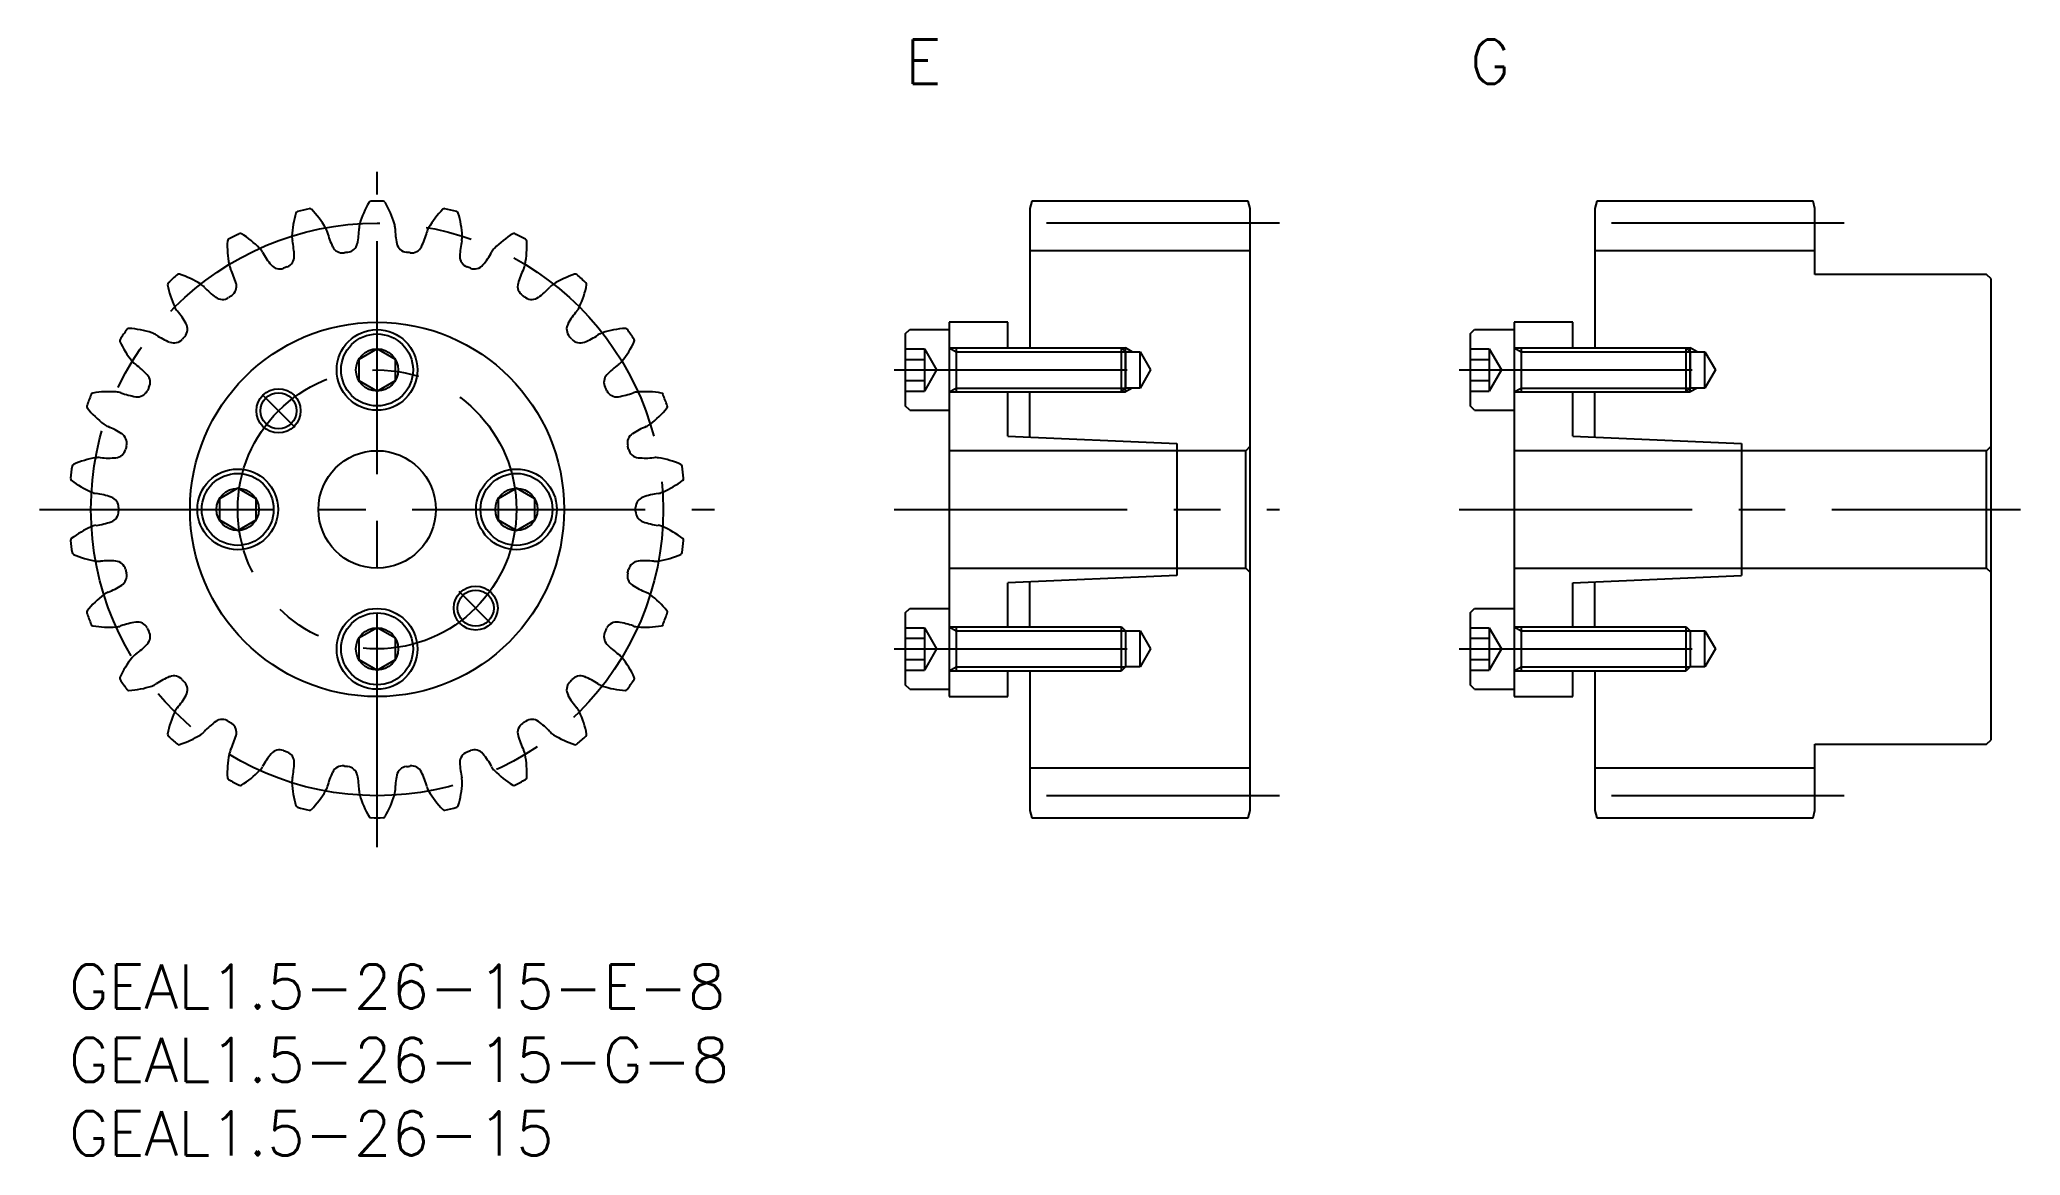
# Model space of a CAD drawing. Extents: x -2 to 133, y -13 to 63.
import ezdxf

# ---------------------------------------------------------------- set-up
doc = ezdxf.new("R2010")
doc.units = 0
doc.header["$LTSCALE"] = 0.5
doc.linetypes.add('CENTER', pattern=[50.8, 31.75, -6.35, 6.35, -6.35])
for name, color, linetype in [('MSM_CENTER', 1, 'CENTER'), ('MSM_CONTINUOUS', 7, 'CONTINUOUS'), ('MSM_NARROW', 5, 'CONTINUOUS'), ('MSM_PART_NUMBER', 7, 'CONTINUOUS')]:
    doc.layers.add(name, color=color, linetype=linetype)
doc.styles.get("Standard").update_dxf_attribs({"font": 'txt.shx', "height": 1, "bigfont": 'bigfont.shx'})

# ---------------------------------------------------------------- blocks, each defined once
blk = doc.blocks.new('*U3')
at = {"layer": 'MSM_PART_NUMBER'}
blk.add_text('GEAL1.5-26-15-G-8', height=3, dxfattribs=at).set_placement((0, -8))
blk = doc.blocks.new('*U4')
at = {"layer": 'MSM_PART_NUMBER'}
blk.add_text('GEAL1.5-26-15-E-8', height=3, dxfattribs=at).set_placement((0, -3))
blk = doc.blocks.new('*U5')
at = {"layer": 'MSM_PART_NUMBER'}
blk.add_text('GEAL1.5-26-15', height=3, dxfattribs=at).set_placement((0, -13))
blk = doc.blocks.new('*U6')
at = {"layer": 'MSM_PART_NUMBER'}
blk.add_text('E', height=3, dxfattribs=at).set_placement((57, 60))
blk = doc.blocks.new('*U7')
at = {"layer": 'MSM_PART_NUMBER'}
blk.add_text('G', height=3, dxfattribs=at).set_placement((95.5, 60))

msp = doc.modelspace()

# ---------------------------------------------------------------- linework, layer by layer
at = {"layer": 'MSM_CENTER'}
for p, q in [((21, 8), (21, 54)), ((82.5, 50.5), (63.5, 50.5)), ((121, 50.5), (102, 50.5)), ((56.25, 40.5), (74.12, 40.5)), ((94.75, 40.5), (112.62, 40.5)), ((13.17, 38.83), (15.4, 36.6)), ((-2, 31), (44, 31)), ((56.25, 31), (82.5, 31)), ((94.75, 31), (133, 31)), ((28.83, 23.17), (26.6, 25.4)), ((56.25, 21.5), (74.12, 21.5)), ((94.75, 21.5), (112.62, 21.5)), ((82.5, 11.5), (63.5, 11.5)), ((121, 11.5), (102, 11.5))]:
    msp.add_line(p, q, dxfattribs=at)
for radius in [19.5, 9.5]:
    msp.add_circle((21, 31), radius, dxfattribs=at)
at = {"layer": 'MSM_CONTINUOUS'}
for p, q in [((65.63, 52), (65.5, 51.5)), ((65.5, 51.5), (65.5, 42)), ((80.37, 52), (65.63, 52)), ((80.5, 51.5), (80.37, 52)), ((80.5, 10.5), (80.5, 51.5)), ((104.13, 52), (104, 51.5)), ((104, 51.5), (104, 42)), ((118.87, 52), (104.13, 52)), ((119, 51.5), (118.87, 52)), ((119, 47), (119, 51.5)), ((80.5, 48.62), (65.5, 48.62)), ((119, 48.62), (104, 48.62)), ((130.7, 47), (119, 47)), ((131, 46.7), (130.7, 47)), ((131, 15.3), (131, 46.7)), ((57, 42.95), (57.3, 43.25)), ((57.3, 43.25), (60, 43.25)), ((64, 43.75), (60, 43.75)), ((60, 43.75), (60, 18.25)), ((64, 42), (64, 43.75)), ((95.5, 42.95), (95.8, 43.25)), ((95.8, 43.25), (98.5, 43.25)), ((102.5, 43.75), (98.5, 43.75)), ((98.5, 43.75), (98.5, 18.25)), ((102.5, 42), (102.5, 43.75)), ((21, 41.94), (19.75, 41.22)), ((22.25, 41.22), (21, 41.94)), ((57, 42.95), (57, 38.05)), ((57, 41.94), (58.3, 41.94)), ((58.3, 41.94), (58.3, 39.06)), ((58.3, 41.94), (59.13, 40.5)), ((60, 42), (71.73, 42)), ((60.47, 42), (60.47, 39)), ((71.73, 39), (71.73, 42)), ((71.73, 42), (72, 41.73)), ((95.5, 42.95), (95.5, 38.05)), ((95.5, 41.94), (96.8, 41.94)), ((96.8, 41.94), (96.8, 39.06)), ((96.8, 41.94), (97.63, 40.5)), ((98.5, 42), (110.23, 42)), ((98.97, 42), (98.97, 39)), ((110.23, 39), (110.23, 42)), ((110.23, 42), (110.5, 41.73)), ((19.75, 41.22), (19.75, 39.78)), ((22.25, 39.78), (22.25, 41.22)), ((57, 41.22), (58.3, 41.22)), ((72, 41.73), (73, 41.73)), ((72, 41.73), (72, 39.27)), ((73, 39.27), (73, 41.73)), ((73, 41.73), (73.71, 40.5)), ((95.5, 41.22), (96.8, 41.22)), ((110.5, 41.73), (111.5, 41.73)), ((110.5, 41.73), (110.5, 39.27)), ((111.5, 39.27), (111.5, 41.73)), ((111.5, 41.73), (112.21, 40.5)), ((19.75, 39.78), (21, 39.06)), ((21, 39.06), (22.25, 39.78)), ((57, 39.78), (58.3, 39.78)), ((59.13, 40.5), (58.3, 39.06)), ((72, 39.27), (71.73, 39)), ((73, 39.27), (72, 39.27)), ((73.71, 40.5), (73, 39.27)), ((95.5, 39.78), (96.8, 39.78)), ((97.63, 40.5), (96.8, 39.06)), ((110.5, 39.27), (110.23, 39)), ((111.5, 39.27), (110.5, 39.27)), ((112.21, 40.5), (111.5, 39.27)), ((57, 39.06), (58.3, 39.06)), ((57.3, 37.75), (57, 38.05)), ((60, 39), (71.73, 39)), ((64, 36), (64, 39)), ((65.5, 35.93), (65.5, 39)), ((95.5, 39.06), (96.8, 39.06)), ((95.8, 37.75), (95.5, 38.05)), ((98.5, 39), (110.23, 39)), ((102.5, 36), (102.5, 39)), ((104, 35.93), (104, 39)), ((57.3, 37.75), (60, 37.75)), ((95.8, 37.75), (98.5, 37.75)), ((64, 36), (75.5, 35.5)), ((75.5, 35.5), (75.5, 26.5)), ((80.5, 35.3), (80.2, 35)), ((102.5, 36), (114, 35.5)), ((114, 35.5), (114, 26.5)), ((131, 35.3), (130.7, 35)), ((80.2, 35), (60, 35)), ((80.2, 27), (80.2, 35)), ((130.7, 35), (98.5, 35)), ((130.7, 27), (130.7, 35)), ((11.5, 32.44), (10.25, 31.72)), ((12.75, 31.72), (11.5, 32.44)), ((30.5, 32.44), (29.25, 31.72)), ((31.75, 31.72), (30.5, 32.44)), ((10.25, 31.72), (10.25, 30.28)), ((12.75, 30.28), (12.75, 31.72)), ((29.25, 31.72), (29.25, 30.28)), ((31.75, 30.28), (31.75, 31.72)), ((10.25, 30.28), (11.5, 29.56)), ((11.5, 29.56), (12.75, 30.28)), ((29.25, 30.28), (30.5, 29.56)), ((30.5, 29.56), (31.75, 30.28)), ((60, 27), (80.2, 27)), ((75.5, 26.5), (64, 26)), ((64, 23), (64, 26)), ((65.5, 23), (65.5, 26.07)), ((80.2, 27), (80.5, 26.7)), ((98.5, 27), (130.7, 27)), ((102.5, 26), (114, 26.5)), ((102.5, 23), (102.5, 26)), ((104, 23), (104, 26.07)), ((130.7, 27), (131, 26.7)), ((57, 23.95), (57.3, 24.25)), ((57, 23.95), (57, 19.05)), ((57.3, 24.25), (60, 24.25)), ((60, 23), (71.73, 23)), ((60.47, 23), (60.47, 20)), ((71.73, 20), (71.73, 23)), ((71.73, 23), (72, 22.73)), ((95.5, 23.95), (95.8, 24.25)), ((95.5, 23.95), (95.5, 19.05)), ((95.8, 24.25), (98.5, 24.25)), ((98.5, 23), (110.23, 23)), ((98.97, 23), (98.97, 20)), ((110.23, 20), (110.23, 23)), ((110.23, 23), (110.5, 22.73)), ((21, 22.94), (19.75, 22.22)), ((19.75, 22.22), (19.75, 20.78)), ((22.25, 22.22), (21, 22.94)), ((22.25, 20.78), (22.25, 22.22)), ((57, 22.94), (58.3, 22.94)), ((57, 22.22), (58.3, 22.22)), ((58.3, 22.94), (58.3, 20.06)), ((58.3, 22.94), (59.13, 21.5)), ((72, 22.73), (73, 22.73)), ((72, 22.73), (72, 20.27)), ((73, 20.27), (73, 22.73)), ((73, 22.73), (73.71, 21.5)), ((95.5, 22.94), (96.8, 22.94)), ((95.5, 22.22), (96.8, 22.22)), ((96.8, 22.94), (96.8, 20.06)), ((96.8, 22.94), (97.63, 21.5)), ((110.5, 22.73), (111.5, 22.73)), ((110.5, 22.73), (110.5, 20.27)), ((111.5, 20.27), (111.5, 22.73)), ((111.5, 22.73), (112.21, 21.5)), ((19.75, 20.78), (21, 20.06)), ((21, 20.06), (22.25, 20.78)), ((57, 20.78), (58.3, 20.78)), ((59.13, 21.5), (58.3, 20.06)), ((72, 20.27), (71.73, 20)), ((73, 20.27), (72, 20.27)), ((73.71, 21.5), (73, 20.27)), ((95.5, 20.78), (96.8, 20.78)), ((97.63, 21.5), (96.8, 20.06)), ((110.5, 20.27), (110.23, 20)), ((111.5, 20.27), (110.5, 20.27)), ((112.21, 21.5), (111.5, 20.27)), ((57, 20.06), (58.3, 20.06)), ((57.3, 18.75), (57, 19.05)), ((60, 20), (71.73, 20)), ((64, 18.25), (64, 20)), ((65.5, 20), (65.5, 10.5)), ((95.5, 20.06), (96.8, 20.06)), ((95.8, 18.75), (95.5, 19.05)), ((98.5, 20), (110.23, 20)), ((102.5, 18.25), (102.5, 20)), ((104, 20), (104, 10.5)), ((57.3, 18.75), (60, 18.75)), ((60, 18.25), (64, 18.25)), ((95.8, 18.75), (98.5, 18.75)), ((98.5, 18.25), (102.5, 18.25)), ((119, 10.5), (119, 15)), ((119, 15), (130.7, 15)), ((130.7, 15), (131, 15.3)), ((80.5, 13.37), (65.5, 13.37)), ((119, 13.37), (104, 13.37)), ((65.5, 10.5), (65.63, 10)), ((65.63, 10), (80.37, 10)), ((80.37, 10), (80.5, 10.5)), ((104, 10.5), (104.13, 10)), ((104.13, 10), (118.87, 10)), ((118.87, 10), (119, 10.5))]:
    msp.add_line(p, q, dxfattribs=at)
for centre, radius in [((21, 31), 12.75), ((21, 40.5), 2.75), ((21, 40.5), 2.45), ((21, 40.5), 1.44), ((14.28, 37.72), 1.23), ((21, 31), 4), ((11.5, 31), 2.75), ((11.5, 31), 2.45), ((11.5, 31), 1.44), ((30.5, 31), 2.75), ((30.5, 31), 2.45), ((30.5, 31), 1.44), ((27.72, 24.28), 1.23), ((21, 21.5), 2.75), ((21, 21.5), 2.45), ((21, 21.5), 1.44)]:
    msp.add_circle(centre, radius, dxfattribs=at)
for centre, radius, start, end in [((21, 31), 21, 102.7129, 104.9794), ((16.41, 51.34), 0.15, 44.4395, 102.7129), ((11.88, 46.89), 6.5, 30.3846, 44.4395), ((26.05, 48.61), 6.5, 149.4066, 163.4615), ((20.59, 51.85), 0.15, 91.1333, 149.4066), ((21, 31), 21, 88.8667, 91.1333), ((21.41, 51.85), 0.15, 30.5934, 88.8666), ((15.95, 48.61), 6.5, 16.5385, 30.5934), ((30.12, 46.89), 6.5, 135.5605, 149.6154), ((25.59, 51.34), 0.15, 77.2871, 135.5605), ((21, 31), 21, 75.0206, 77.2871), ((21.69, 49.31), 6.5, 163.2528, 177.3077), ((15.61, 51.14), 0.15, 104.9794, 163.2528), ((16.43, 49.56), 1.23, 15.2378, 30.3846), ((14, 50.29), 5.78, 348.1493, 358.5678), ((21, 50.11), 1.23, 163.4615, 178.6083), ((21, 50.11), 1.23, 1.3917, 16.5385), ((28, 50.29), 5.78, 181.4322, 191.8507), ((25.57, 49.56), 1.23, 149.6154, 164.7622), ((26.39, 51.14), 0.15, 16.7472, 75.0204), ((20.31, 49.31), 6.5, 2.6923, 16.7472), ((17.29, 48.95), 6.5, 177.0989, 191.1538), ((10.95, 49.27), 0.15, 118.8256, 177.0989), ((21, 31), 21, 116.559, 118.8256), ((11.68, 49.65), 0.15, 58.2857, 116.5589), ((8.34, 44.25), 6.5, 44.2308, 58.2857), ((12.12, 47.93), 1.23, 29.084, 44.2308), ((16.43, 49.56), 1.23, 177.3077, 192.4545), ((9.58, 48.05), 5.78, 1.9954, 12.4139), ((23.18, 51.4), 5.78, 195.2784, 205.6969), ((18.65, 49.22), 0.75, 205.6969, 277.3365), ((18.92, 49.26), 0.75, 276.5097, 348.1493), ((23.08, 49.26), 0.75, 191.8507, 263.4903), ((23.35, 49.22), 0.75, 262.6635, 334.3031), ((18.82, 51.4), 5.78, 334.3031, 344.7216), ((32.42, 48.05), 5.78, 167.5861, 178.0046), ((25.57, 49.56), 1.23, 347.5455, 2.6923), ((29.88, 47.93), 1.23, 135.7692, 150.916), ((33.66, 44.25), 6.5, 121.7143, 135.7692), ((30.32, 49.65), 0.15, 63.441, 121.7143), ((21, 31), 21, 61.1744, 63.441), ((24.71, 48.95), 6.5, 348.8462, 2.9011), ((31.05, 49.27), 0.15, 2.9011, 61.1742), ((12.12, 47.93), 1.23, 191.1538, 206.3006), ((5.83, 44.82), 5.78, 15.8416, 26.2601), ((18.24, 51.33), 5.78, 209.1245, 219.543), ((14.36, 48.13), 0.75, 219.543, 291.1827), ((21, 31), 17.63, 110.3558, 111.1826), ((14.61, 48.23), 0.75, 290.3558, 1.9954), ((21, 31), 17.62, 96.5097, 97.3365), ((21, 31), 17.63, 82.6635, 83.4903), ((27.39, 48.23), 0.75, 178.0046, 249.6442), ((21, 31), 17.63, 68.8174, 69.6442), ((27.64, 48.13), 0.75, 248.8174, 320.457), ((23.76, 51.33), 5.78, 320.457, 330.8755), ((36.17, 44.82), 5.78, 153.7399, 164.1584), ((29.88, 47.93), 1.23, 333.6994, 348.8461), ((6.87, 46.33), 0.15, 132.6718, 190.9451), ((13.1, 47.54), 6.5, 190.9451, 205), ((21, 31), 21, 130.4052, 132.6718), ((7.49, 46.88), 0.15, 72.1318, 130.405), ((5.54, 40.83), 6.5, 58.0769, 72.1318), ((8.32, 45.31), 1.23, 42.9302, 58.0769), ((13.45, 50.08), 5.78, 222.9707, 233.3892), ((10.67, 46.2), 0.75, 304.202, 15.8416), ((31.33, 46.2), 0.75, 164.1584, 235.798), ((28.55, 50.08), 5.78, 306.6108, 317.0293), ((33.68, 45.31), 1.23, 121.9231, 137.0698), ((36.46, 40.83), 6.5, 107.8682, 121.9231), ((34.51, 46.88), 0.15, 49.5948, 107.8682), ((21, 31), 21, 47.3282, 49.5948), ((28.9, 47.54), 6.5, 335, 349.0549), ((35.13, 46.33), 0.15, 349.0549, 47.3281), ((8.32, 45.31), 1.23, 205, 220.1468), ((10.45, 46.05), 0.75, 233.3892, 305.0288), ((21, 31), 17.62, 124.202, 125.0288), ((21, 31), 17.62, 54.9712, 55.798), ((31.55, 46.05), 0.75, 234.9712, 306.6108), ((33.68, 45.31), 1.23, 319.8532, 335), ((21, 31), 21, 144.2513, 146.5179), ((4.08, 43.18), 0.15, 85.978, 144.2512), ((3.63, 36.85), 6.5, 71.9231, 85.978), ((2.97, 40.79), 5.78, 29.6877, 40.1062), ((7.33, 43.28), 0.75, 318.0481, 29.6878), ((34.67, 43.28), 0.75, 150.3123, 221.9519), ((39.03, 40.79), 5.78, 139.8938, 150.3123), ((38.37, 36.85), 6.5, 94.022, 108.0769), ((37.92, 43.18), 0.15, 35.7487, 94.022), ((21, 31), 21, 33.4821, 35.7487), ((3.61, 42.5), 0.15, 146.5179, 204.7912), ((9.37, 45.17), 6.5, 204.7912, 218.8462), ((5.27, 41.86), 1.23, 56.7763, 71.9231), ((9.1, 47.72), 5.78, 236.8168, 247.2353), ((7.16, 43.09), 0.75, 247.2353, 318.875), ((21, 31), 17.62, 138.0481, 138.875), ((21, 31), 17.62, 41.125, 41.9519), ((34.84, 43.09), 0.75, 221.125, 292.7647), ((32.9, 47.72), 5.78, 292.7647, 303.1832), ((36.73, 41.86), 1.23, 108.0769, 123.2237), ((32.63, 45.17), 6.5, 321.1538, 335.2088), ((38.39, 42.5), 0.15, 335.2088, 33.4821), ((5.27, 41.86), 1.23, 218.8462, 233.9929), ((1.15, 36.19), 5.78, 43.5339, 53.9524), ((40.85, 36.19), 5.78, 126.0476, 136.4661), ((36.73, 41.86), 1.23, 306.0071, 321.1538), ((4.79, 39.66), 0.75, 331.8943, 43.5339), ((21, 31), 17.62, 151.8943, 152.7211), ((37.21, 39.66), 0.75, 136.4661, 208.1057), ((21, 31), 17.63, 27.2789, 28.1057), ((1.36, 38.01), 0.15, 160.3641, 218.6374), ((21, 31), 21, 158.0975, 160.3641), ((6.32, 41.97), 6.5, 218.6374, 232.6923), ((1.65, 38.78), 0.15, 99.8241, 158.0973), ((2.74, 32.52), 6.5, 85.7692, 99.8241), ((3.13, 37.78), 1.23, 70.6225, 85.7692), ((5.45, 44.39), 5.78, 250.663, 261.0815), ((4.67, 39.42), 0.75, 261.0815, 332.7211), ((37.33, 39.42), 0.75, 207.2789, 278.9185), ((36.55, 44.39), 5.78, 278.9185, 289.337), ((38.87, 37.78), 1.23, 94.2308, 109.3775), ((39.26, 32.52), 6.5, 80.1759, 94.2308), ((35.68, 41.97), 6.5, 307.3077, 321.3626), ((40.35, 38.78), 0.15, 21.9025, 80.1759), ((21, 31), 21, 19.6359, 21.9025), ((40.64, 38.01), 0.15, 321.3626, 19.6359), ((3.13, 37.78), 1.23, 232.6923, 247.8391), ((0.48, 31.29), 5.78, 57.38, 67.7985), ((41.52, 31.29), 5.78, 112.2015, 122.62), ((38.87, 37.78), 1.23, 292.1609, 307.3077), ((3.19, 35.53), 0.75, 345.7405, 57.38), ((21, 31), 17.62, 165.7404, 166.5673), ((38.81, 35.53), 0.75, 122.6199, 194.2596), ((21, 31), 17.62, 13.4327, 14.2596), ((21, 31), 21, 171.9436, 174.2102), ((0.36, 33.92), 0.15, 113.6703, 171.9435), ((2.91, 28.11), 6.5, 99.6154, 113.6703), ((2.02, 33.3), 1.23, 84.4686, 99.6154), ((2.7, 40.28), 5.78, 264.5091, 274.9276), ((3.13, 35.27), 0.75, 274.9276, 346.5673), ((38.87, 35.27), 0.75, 193.4327, 265.0723), ((39.3, 40.28), 5.78, 265.0724, 275.4909), ((39.98, 33.3), 1.23, 80.3846, 95.5314), ((39.09, 28.11), 6.5, 66.3297, 80.3846), ((41.64, 33.92), 0.15, 8.0564, 66.3297), ((21, 31), 21, 5.7898, 8.0564), ((0.26, 33.1), 0.15, 174.2102, 232.4835), ((4.12, 38.14), 6.5, 232.4835, 246.5385), ((37.88, 38.14), 6.5, 293.4615, 307.5165), ((41.74, 33.1), 0.15, 307.5165, 5.7898), ((2.02, 33.3), 1.23, 246.5385, 261.6852), ((1.01, 26.37), 5.78, 71.2262, 81.6447), ((2.63, 31.13), 0.75, 359.5866, 71.2262), ((21, 31), 17.63, 179.5866, 180.4134), ((39.37, 31.13), 0.75, 108.7738, 180.4134), ((21, 31), 17.62, 359.5866, 0.4134), ((40.99, 26.37), 5.78, 98.3553, 108.7738), ((39.98, 33.3), 1.23, 278.3148, 293.4615), ((4.12, 23.86), 6.5, 113.4615, 127.5165), ((2.02, 28.7), 1.23, 98.3148, 113.4615), ((1.01, 35.63), 5.78, 278.3553, 288.7738), ((2.63, 30.87), 0.75, 288.7738, 0.4134), ((39.37, 30.87), 0.75, 179.5866, 251.2262), ((40.99, 35.63), 5.78, 251.2262, 261.6447), ((39.98, 28.7), 1.23, 66.5385, 81.6852), ((37.88, 23.86), 6.5, 52.4835, 66.5385), ((0.26, 28.9), 0.15, 127.5165, 185.7898), ((21, 31), 21, 185.7898, 188.0564), ((21, 31), 21, 351.9436, 354.2102), ((41.74, 28.9), 0.15, 354.2102, 52.4835), ((0.36, 28.08), 0.15, 188.0564, 246.3297), ((2.91, 33.89), 6.5, 246.3297, 260.3846), ((2.02, 28.7), 1.23, 260.3846, 275.5314), ((2.7, 21.72), 5.78, 85.0724, 95.4909), ((3.13, 26.73), 0.75, 13.4327, 85.0724), ((38.87, 26.73), 0.75, 94.9276, 166.5673), ((39.3, 21.72), 5.78, 84.5091, 94.9276), ((39.98, 28.7), 1.23, 264.4686, 279.6154), ((39.09, 33.89), 6.5, 279.6154, 293.6703), ((41.64, 28.08), 0.15, 293.6703, 351.9436), ((0.48, 30.71), 5.78, 292.2015, 302.62), ((3.19, 26.47), 0.75, 302.62, 14.2596), ((21, 31), 17.63, 193.4327, 194.2596), ((38.81, 26.47), 0.75, 165.7404, 237.3801), ((21, 31), 17.62, 345.7404, 346.5673), ((41.52, 30.71), 5.78, 237.38, 247.7985), ((6.32, 20.03), 6.5, 127.3077, 141.3626), ((3.13, 24.22), 1.23, 112.1609, 127.3077), ((38.87, 24.22), 1.23, 52.6923, 67.8391), ((35.68, 20.03), 6.5, 38.6374, 52.6923), ((1.36, 23.99), 0.15, 141.3626, 199.6358), ((21, 31), 21, 199.6359, 201.9025), ((1.65, 23.22), 0.15, 201.9025, 260.1759), ((2.74, 29.48), 6.5, 260.1759, 274.2308), ((3.13, 24.22), 1.23, 274.2308, 289.3775), ((5.45, 17.61), 5.78, 98.9185, 109.337), ((4.67, 22.58), 0.75, 27.2789, 98.9185), ((37.33, 22.58), 0.75, 81.0815, 152.7211), ((36.55, 17.61), 5.78, 70.663, 81.0815), ((38.87, 24.22), 1.23, 250.6225, 265.7692), ((39.26, 29.48), 6.5, 265.7692, 279.8241), ((40.35, 23.22), 0.15, 279.8241, 338.0975), ((21, 31), 21, 338.0975, 340.3641), ((40.64, 23.99), 0.15, 340.3641, 38.6374), ((1.15, 25.81), 5.78, 306.0476, 316.4661), ((21, 31), 17.63, 207.2789, 208.1057), ((4.79, 22.34), 0.75, 316.4661, 28.1057), ((37.21, 22.34), 0.75, 151.8943, 223.5339), ((21, 31), 17.63, 331.8943, 332.7211), ((40.85, 25.81), 5.78, 223.5339, 233.9524), ((9.37, 16.83), 6.5, 141.1538, 155.2088), ((5.27, 20.14), 1.23, 126.0071, 141.1538), ((36.73, 20.14), 1.23, 38.8462, 53.9929), ((32.63, 16.83), 6.5, 24.7912, 38.8462), ((3.61, 19.5), 0.15, 155.2088, 213.4821), ((21, 31), 21, 213.4821, 215.7487), ((3.63, 25.15), 6.5, 274.022, 288.0769), ((5.27, 20.14), 1.23, 288.0769, 303.2237), ((9.1, 14.28), 5.78, 112.7647, 123.1832), ((7.16, 18.91), 0.75, 41.125, 112.7647), ((21, 31), 17.63, 221.125, 221.9519), ((7.33, 18.72), 0.75, 330.3123, 41.9519), ((34.67, 18.72), 0.75, 138.0481, 209.6878), ((21, 31), 17.63, 318.0481, 318.875), ((34.84, 18.91), 0.75, 67.2353, 138.875), ((32.9, 14.28), 5.78, 56.8168, 67.2353), ((36.73, 20.14), 1.23, 236.7763, 251.9231), ((38.37, 25.15), 6.5, 251.9231, 265.978), ((21, 31), 21, 324.2513, 326.5179), ((38.39, 19.5), 0.15, 326.5179, 24.7912), ((4.08, 18.82), 0.15, 215.7487, 274.022), ((2.97, 21.21), 5.78, 319.8938, 330.3123), ((39.03, 21.21), 5.78, 209.6877, 220.1062), ((37.92, 18.82), 0.15, 265.978, 324.2513), ((13.1, 14.46), 6.5, 155, 169.0549), ((8.32, 16.69), 1.23, 139.8532, 155), ((13.45, 11.92), 5.78, 126.6108, 137.0293), ((10.45, 15.95), 0.75, 54.9712, 126.6108), ((21, 31), 17.63, 234.9712, 235.798), ((10.67, 15.8), 0.75, 344.1584, 55.798), ((31.33, 15.8), 0.75, 124.202, 195.8416), ((21, 31), 17.62, 304.202, 305.0288), ((31.55, 15.95), 0.75, 53.3892, 125.0288), ((28.55, 11.92), 5.78, 42.9707, 53.3892), ((33.68, 16.69), 1.23, 25, 40.1468), ((28.9, 14.46), 6.5, 10.9451, 25), ((6.87, 15.67), 0.15, 169.0549, 227.3282), ((21, 31), 21, 227.3282, 229.5948), ((7.49, 15.12), 0.15, 229.5948, 287.8682), ((5.54, 21.17), 6.5, 287.8682, 301.9231), ((8.32, 16.69), 1.23, 301.9231, 317.0698), ((5.83, 17.18), 5.78, 333.7399, 344.1584), ((36.17, 17.18), 5.78, 195.8416, 206.2601), ((33.68, 16.69), 1.23, 222.9302, 238.0769), ((36.46, 21.17), 6.5, 238.0769, 252.1318), ((34.51, 15.12), 0.15, 252.1318, 310.4052), ((21, 31), 21, 310.4052, 312.6718), ((35.13, 15.67), 0.15, 312.6718, 10.9451), ((17.29, 13.05), 6.5, 168.8462, 182.9011), ((12.12, 14.07), 1.23, 153.6994, 168.8462), ((18.24, 10.67), 5.78, 140.457, 150.8755), ((14.36, 13.87), 0.75, 68.8174, 140.457), ((21, 31), 17.62, 248.8174, 249.6442), ((14.61, 13.77), 0.75, 358.0046, 69.6442), ((9.58, 13.95), 5.78, 347.5861, 358.0046), ((18.65, 12.78), 0.75, 82.6635, 154.3031), ((21, 31), 17.62, 262.6635, 263.4903), ((21, 31), 17.63, 276.5097, 277.3365), ((23.35, 12.78), 0.75, 25.6969, 97.3365), ((27.39, 13.77), 0.75, 110.3558, 181.9954), ((32.42, 13.95), 5.78, 181.9954, 192.4139), ((21, 31), 17.62, 290.3558, 291.1826), ((27.64, 13.87), 0.75, 39.543, 111.1827), ((23.76, 10.67), 5.78, 29.1245, 39.543), ((29.88, 14.07), 1.23, 11.1538, 26.3006), ((24.71, 13.05), 6.5, 357.0989, 11.1538), ((10.95, 12.73), 0.15, 182.9011, 241.1744), ((21, 31), 21, 241.1744, 243.441), ((11.68, 12.35), 0.15, 243.441, 301.7143), ((8.34, 17.75), 6.5, 301.7143, 315.7692), ((12.12, 14.07), 1.23, 315.7692, 330.916), ((16.43, 12.44), 1.23, 167.5455, 182.6923), ((21.69, 12.69), 6.5, 182.6923, 196.7472), ((23.18, 10.6), 5.78, 154.3031, 164.7216), ((18.92, 12.74), 0.75, 11.8507, 83.4904), ((14, 11.71), 5.78, 1.4322, 11.8507), ((28, 11.71), 5.78, 168.1493, 178.5678), ((23.08, 12.74), 0.75, 96.5097, 168.1493), ((18.82, 10.6), 5.78, 15.2784, 25.6969), ((20.31, 12.69), 6.5, 343.2528, 357.3077), ((25.57, 12.44), 1.23, 357.3077, 12.4545), ((29.88, 14.07), 1.23, 209.084, 224.2308), ((33.66, 17.75), 6.5, 224.2308, 238.2857), ((30.32, 12.35), 0.15, 238.2857, 296.559), ((21, 31), 21, 296.559, 298.8256), ((31.05, 12.73), 0.15, 298.8256, 357.0989), ((15.61, 10.86), 0.15, 196.7472, 255.0206), ((11.88, 15.11), 6.5, 315.5605, 329.6154), ((16.43, 12.44), 1.23, 329.6154, 344.7622), ((21, 11.89), 1.23, 181.3917, 196.5385), ((26.05, 13.39), 6.5, 196.5385, 210.5934), ((15.95, 13.39), 6.5, 329.4066, 343.4615), ((21, 11.89), 1.23, 343.4615, 358.6083), ((25.57, 12.44), 1.23, 195.2378, 210.3846), ((30.12, 15.11), 6.5, 210.3846, 224.4395), ((26.39, 10.86), 0.15, 284.9794, 343.2528), ((21, 31), 21, 255.0206, 257.2871), ((16.41, 10.66), 0.15, 257.2871, 315.5605), ((20.59, 10.15), 0.15, 210.5934, 268.8667), ((21, 31), 21, 268.8667, 271.1333), ((21.41, 10.15), 0.15, 271.1333, 329.4066), ((25.59, 10.66), 0.15, 224.4395, 282.7129), ((21, 31), 21, 282.7129, 284.9794)]:
    msp.add_arc(centre, radius, start, end, dxfattribs=at)
at = {"layer": 'MSM_NARROW'}
for p, q in [((60, 42), (60.47, 41.73)), ((71.73, 42), (72, 42)), ((72, 39), (72, 42)), ((72.47, 41.73), (72, 42)), ((98.5, 42), (98.97, 41.73)), ((110.23, 42), (110.5, 42)), ((110.5, 39), (110.5, 42)), ((110.97, 41.73), (110.5, 42)), ((60.47, 41.73), (72, 41.73)), ((98.97, 41.73), (110.5, 41.73)), ((60, 39), (60.47, 39.27)), ((60.47, 39.27), (72, 39.27)), ((72.47, 39.27), (72, 39)), ((98.5, 39), (98.97, 39.27)), ((98.97, 39.27), (110.5, 39.27)), ((110.97, 39.27), (110.5, 39)), ((71.73, 39), (72, 39)), ((110.23, 39), (110.5, 39)), ((60, 23), (60.47, 22.73)), ((98.5, 23), (98.97, 22.73)), ((60.47, 22.73), (72, 22.73)), ((98.97, 22.73), (110.5, 22.73)), ((60, 20), (60.47, 20.27)), ((60.47, 20.27), (72, 20.27)), ((98.5, 20), (98.97, 20.27)), ((98.97, 20.27), (110.5, 20.27))]:
    msp.add_line(p, q, dxfattribs=at)
for centre in [(14.28, 37.72), (27.72, 24.28)]:
    msp.add_circle(centre, 1.5, dxfattribs=at)

# ---------------------------------------------------------------- block references
at = {"layer": 'MSM_CONTINUOUS'}
for name in ['*U6', '*U7', '*U4', '*U3', '*U5']:
    msp.add_blockref(name, (0, 0), dxfattribs=at)

doc.saveas('drawing.dxf')
